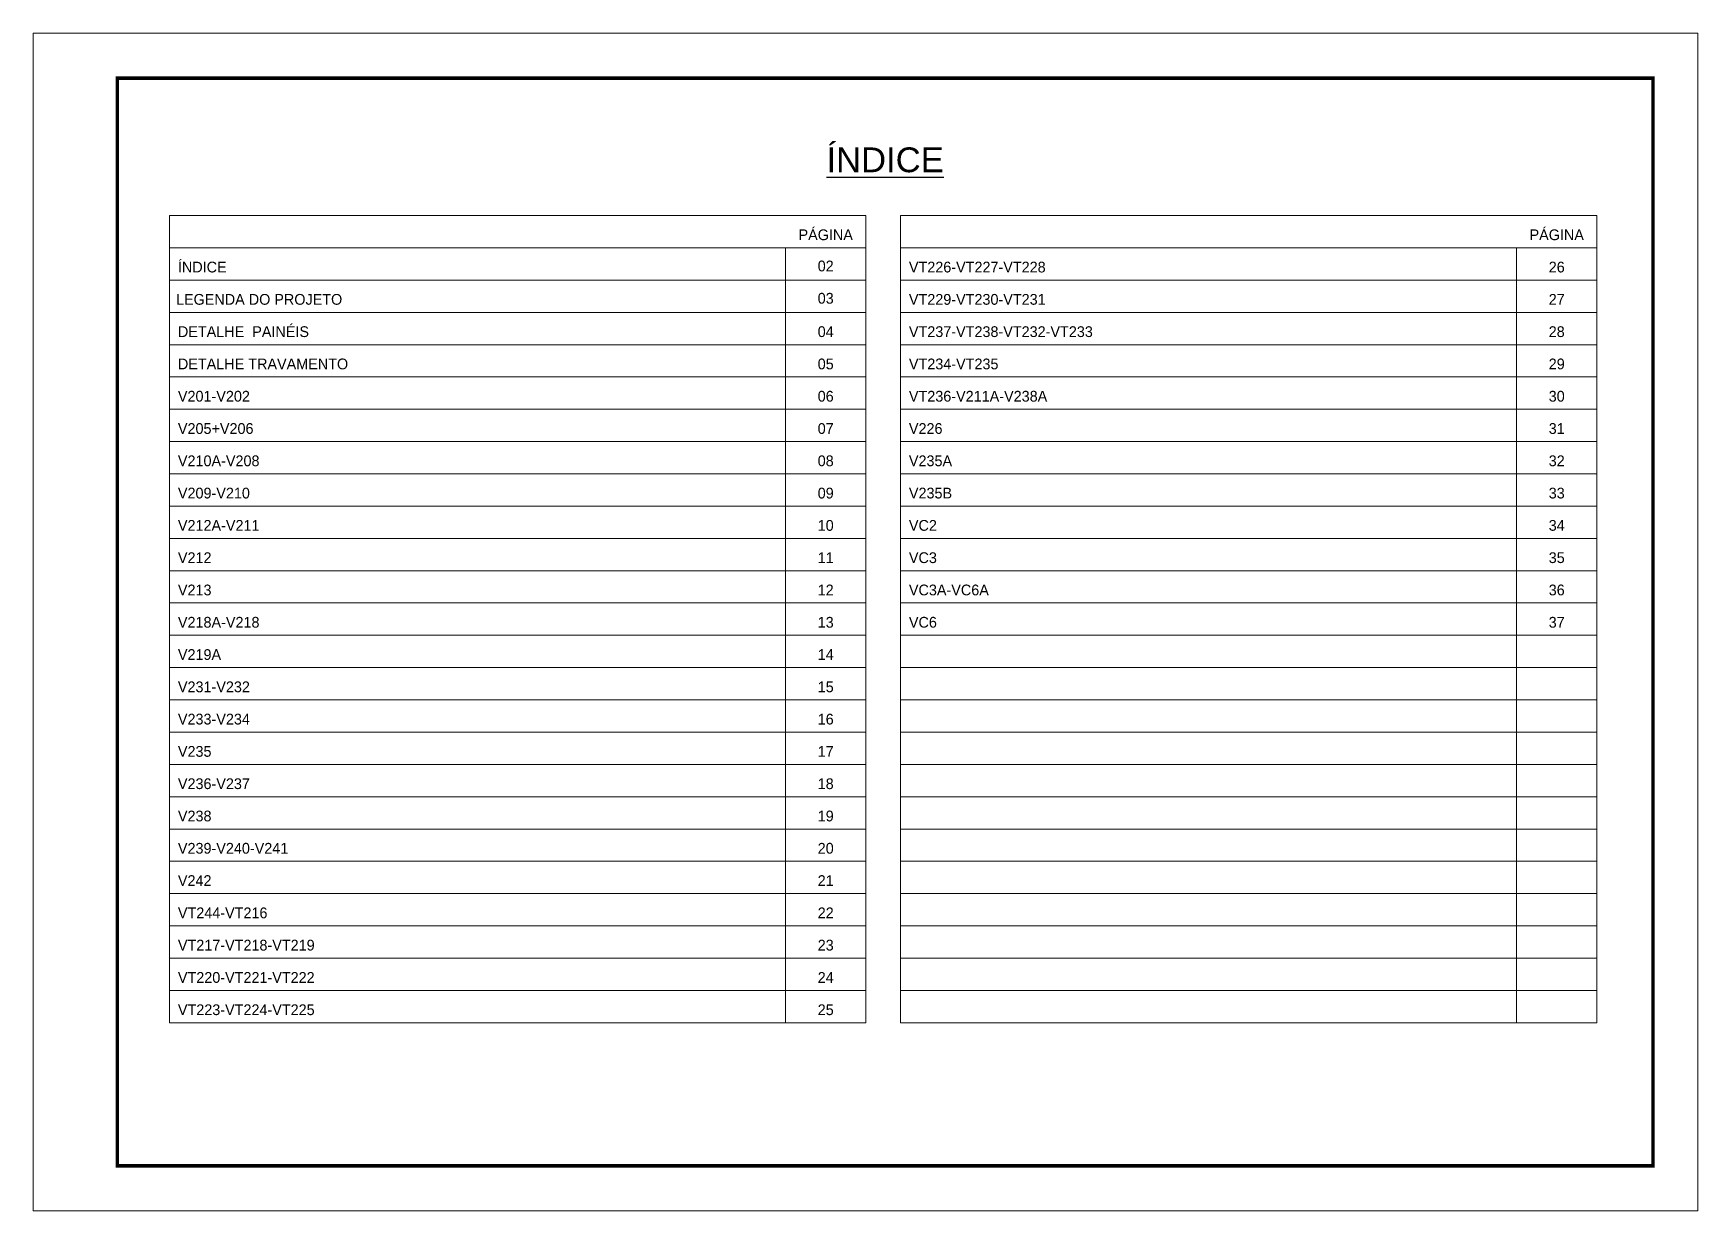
# Model space of a CAD drawing. Extents: x 137137 to 143418, y 10464 to 34486.
# Drawn here: x 138736 to 140221, y 33436 to 34486 of the extents above; entities that cross this region are included whole.
import ezdxf
from ezdxf.enums import TextEntityAlignment as Align

# ---------------------------------------------------------------- set-up
doc = ezdxf.new("R2010")
doc.units = 0
doc.layers.add('CARIMBO', color=255, linetype='Continuous', lineweight=9)
doc.layers.add('Folhas', color=255, linetype='Continuous', lineweight=9)
doc.styles.add('ARIAL', font='arial.ttf')
doc.styles.add('Tecnologia', font='')
doc.styles.get('Tecnologia').set_extended_font_data('Forgotten Futurist')

msp = doc.modelspace()

# ---------------------------------------------------------------- linework, layer by layer
at = {"layer": 'CARIMBO'}
for p, q in [((138857.32, 34323.29), (139478.7, 34323.29)), ((138857.32, 34323.29), (139478.7, 34323.29)), ((138857.32, 34323.29), (138857.32, 33603.38)), ((139478.7, 34323.29), (139478.7, 33603.38)), ((139509.52, 34323.29), (140130.91, 34323.29)), ((139509.52, 34323.29), (140130.91, 34323.29)), ((139509.52, 34323.29), (139509.52, 33603.38)), ((140130.91, 34323.29), (140130.91, 33603.38)), ((138857.32, 34294.49), (139478.7, 34294.49)), ((138857.32, 34294.49), (139478.7, 34294.49)), ((138857.32, 34294.49), (139478.7, 34294.49)), ((139406.88, 34294.49), (139406.88, 33603.38)), ((139509.52, 34294.49), (140130.91, 34294.49)), ((139509.52, 34294.49), (140130.91, 34294.49)), ((139509.52, 34294.49), (140130.91, 34294.49)), ((140059.09, 34294.49), (140059.09, 33603.38)), ((138857.32, 34265.69), (139478.7, 34265.69)), ((139509.52, 34265.69), (140130.91, 34265.69)), ((138857.32, 34236.9), (139478.7, 34236.9)), ((139509.52, 34236.9), (140130.91, 34236.9)), ((138857.32, 34208.1), (139478.7, 34208.1)), ((138857.32, 34208.1), (139478.7, 34208.1)), ((139509.52, 34208.1), (140130.91, 34208.1)), ((139509.52, 34208.1), (140130.91, 34208.1)), ((138857.32, 34179.3), (139478.7, 34179.3)), ((138857.32, 34179.3), (139478.7, 34179.3)), ((138857.32, 34179.3), (139478.7, 34179.3)), ((139509.52, 34179.3), (140130.91, 34179.3)), ((139509.52, 34179.3), (140130.91, 34179.3)), ((139509.52, 34179.3), (140130.91, 34179.3)), ((138857.32, 34150.51), (139478.7, 34150.51)), ((139509.52, 34150.51), (140130.91, 34150.51)), ((138857.32, 34121.71), (139478.7, 34121.71)), ((139509.52, 34121.71), (140130.91, 34121.71)), ((138857.32, 34092.92), (139478.7, 34092.92)), ((139509.52, 34092.92), (140130.91, 34092.92)), ((138857.32, 34064.12), (139478.7, 34064.12)), ((139509.52, 34064.12), (140130.91, 34064.12)), ((138857.32, 34035.32), (139478.7, 34035.32)), ((139509.52, 34035.32), (140130.91, 34035.32)), ((138857.32, 34006.53), (139478.7, 34006.53)), ((139509.52, 34006.53), (140130.91, 34006.53)), ((138857.32, 33977.73), (139478.7, 33977.73)), ((139509.52, 33977.73), (140130.91, 33977.73)), ((138857.32, 33948.94), (139478.7, 33948.94)), ((139509.52, 33948.94), (140130.91, 33948.94)), ((138857.32, 33920.14), (139478.7, 33920.14)), ((139509.52, 33920.14), (140130.91, 33920.14)), ((138857.32, 33891.34), (139478.7, 33891.34)), ((139509.52, 33891.34), (140130.91, 33891.34)), ((138857.32, 33862.55), (139478.7, 33862.55)), ((139509.52, 33862.55), (140130.91, 33862.55)), ((138857.32, 33833.75), (139478.7, 33833.75)), ((139509.52, 33833.75), (140130.91, 33833.75)), ((138857.32, 33804.95), (139478.7, 33804.95)), ((139509.52, 33804.95), (140130.91, 33804.95)), ((138857.32, 33776.16), (139478.7, 33776.16)), ((139509.52, 33776.16), (140130.91, 33776.16)), ((138857.32, 33747.36), (139478.7, 33747.36)), ((139509.52, 33747.36), (140130.91, 33747.36)), ((138857.32, 33718.57), (139478.7, 33718.57)), ((139509.52, 33718.57), (140130.91, 33718.57)), ((138857.32, 33689.77), (139478.7, 33689.77)), ((139509.52, 33689.77), (140130.91, 33689.77)), ((138857.32, 33660.97), (139478.7, 33660.97)), ((138857.32, 33660.97), (139478.7, 33660.97)), ((139509.52, 33660.97), (140130.91, 33660.97)), ((139509.52, 33660.97), (140130.91, 33660.97)), ((138857.32, 33632.18), (139478.7, 33632.18)), ((139509.52, 33632.18), (140130.91, 33632.18)), ((138857.32, 33603.38), (139478.7, 33603.38)), ((139509.52, 33603.38), (140130.91, 33603.38))]:
    msp.add_line(p, q, dxfattribs=at)
at = {"layer": 'Folhas'}
msp.add_lwpolyline([(138735.79, 33435.78), (140220.79, 33435.78), (140220.79, 34485.78), (138735.79, 34485.78)], close=True, dxfattribs=at)
at = {"layer": 'Folhas', "color": 30, "const_width": 3}
msp.add_lwpolyline([(138810.79, 33475.78), (140180.79, 33475.78), (140180.79, 34445.78), (138810.79, 34445.78)], close=True, dxfattribs=at)

# ---------------------------------------------------------------- texts
at = {"color": 0, "linetype": 'Continuous', "ltscale": 5, "style": 'ARIAL'}
msp.add_text('%%UÍNDICE', height=22.118, dxfattribs=at).set_placement((139495.79, 34361.9), align=Align.CENTER)
at = {"layer": 'CARIMBO', "style": 'Tecnologia'}
for s, p in [('PÁGINA', (139442.79, 34301.3)), ('PÁGINA', (140095, 34301.3)), ('02', (139442.79, 34273.47)), ('26', (140095, 34272.5)), ('03', (139442.79, 34244.67)), ('27', (140095, 34243.7)), ('04', (139442.79, 34214.91)), ('28', (140095, 34214.91)), ('05', (139442.79, 34186.11)), ('29', (140095, 34186.11)), ('06', (139442.79, 34157.32)), ('30', (140095, 34157.32)), ('07', (139442.79, 34128.52)), ('31', (140095, 34128.52)), ('08', (139442.79, 34099.72)), ('32', (140095, 34099.72)), ('09', (139442.79, 34070.93)), ('33', (140095, 34070.93)), ('10', (139442.79, 34042.13)), ('34', (140095, 34042.13)), ('11', (139442.79, 34013.33)), ('35', (140095, 34013.33)), ('12', (139442.79, 33984.54)), ('36', (140095, 33984.54)), ('13', (139442.79, 33955.74)), ('37', (140095, 33955.74)), ('14', (139442.79, 33926.95)), ('15', (139442.79, 33898.15)), ('16', (139442.79, 33869.35)), ('17', (139442.79, 33840.56)), ('18', (139442.79, 33811.76)), ('19', (139442.79, 33782.96)), ('20', (139442.79, 33754.17)), ('21', (139442.79, 33725.37)), ('22', (139442.79, 33696.58)), ('23', (139442.79, 33667.78)), ('24', (139442.79, 33638.98)), ('25', (139442.79, 33610.19))]:
    msp.add_text(s, height=9.599, dxfattribs=at).set_placement(p, align=Align.CENTER)
for s, height, p in [('ÍNDICE', 9.599, (138864.82, 34272.5)), ('VT226-VT227-VT228', 9.5987, (139517.02, 34272.5)), ('LEGENDA DO PROJETO', 9.5987, (138863.11, 34243.7)), ('VT229-VT230-VT231', 9.5987, (139517.02, 34243.7)), ('DETALHE  PAINÉIS', 9.5987, (138864.82, 34214.91)), ('VT237-VT238-VT232-VT233', 9.5987, (139517.02, 34214.91)), ('DETALHE TRAVAMENTO', 9.5987, (138864.82, 34186.11)), ('VT234-VT235', 9.5987, (139517.02, 34186.11)), ('V201-V202', 9.599, (138864.82, 34157.32)), ('VT236-V211A-V238A', 9.5987, (139517.02, 34157.32)), ('V205+V206', 9.599, (138864.82, 34128.52)), ('V226', 9.599, (139517.02, 34128.52)), ('V210A-V208', 9.599, (138864.82, 34099.72)), ('V235A', 9.599, (139517.02, 34099.72)), ('V209-V210', 9.599, (138864.82, 34070.93)), ('V235B', 9.599, (139517.02, 34070.93)), ('V212A-V211', 9.599, (138864.82, 34042.13)), ('VC2', 9.599, (139517.02, 34042.13)), ('V212', 9.599, (138864.82, 34013.33)), ('VC3', 9.599, (139517.02, 34013.33)), ('V213', 9.599, (138864.82, 33984.54)), ('VC3A-VC6A', 9.599, (139517.02, 33984.54)), ('V218A-V218', 9.599, (138864.82, 33955.74)), ('VC6', 9.599, (139517.02, 33955.74)), ('V219A', 9.599, (138864.82, 33926.95)), ('V231-V232', 9.599, (138864.82, 33898.15)), ('V233-V234', 9.599, (138864.82, 33869.35)), ('V235', 9.599, (138864.82, 33840.56)), ('V236-V237', 9.599, (138864.82, 33811.76)), ('V238', 9.599, (138864.82, 33782.96)), ('V239-V240-V241', 9.5987, (138864.82, 33754.17)), ('V242', 9.599, (138864.82, 33725.37)), ('VT244-VT216', 9.5987, (138864.82, 33696.58)), ('VT217-VT218-VT219', 9.5987, (138864.82, 33667.78)), ('VT220-VT221-VT222', 9.5987, (138864.82, 33638.98)), ('VT223-VT224-VT225', 9.5987, (138864.82, 33610.19))]:
    msp.add_text(s, height=height, dxfattribs=at).set_placement(p)

doc.saveas('drawing.dxf')
